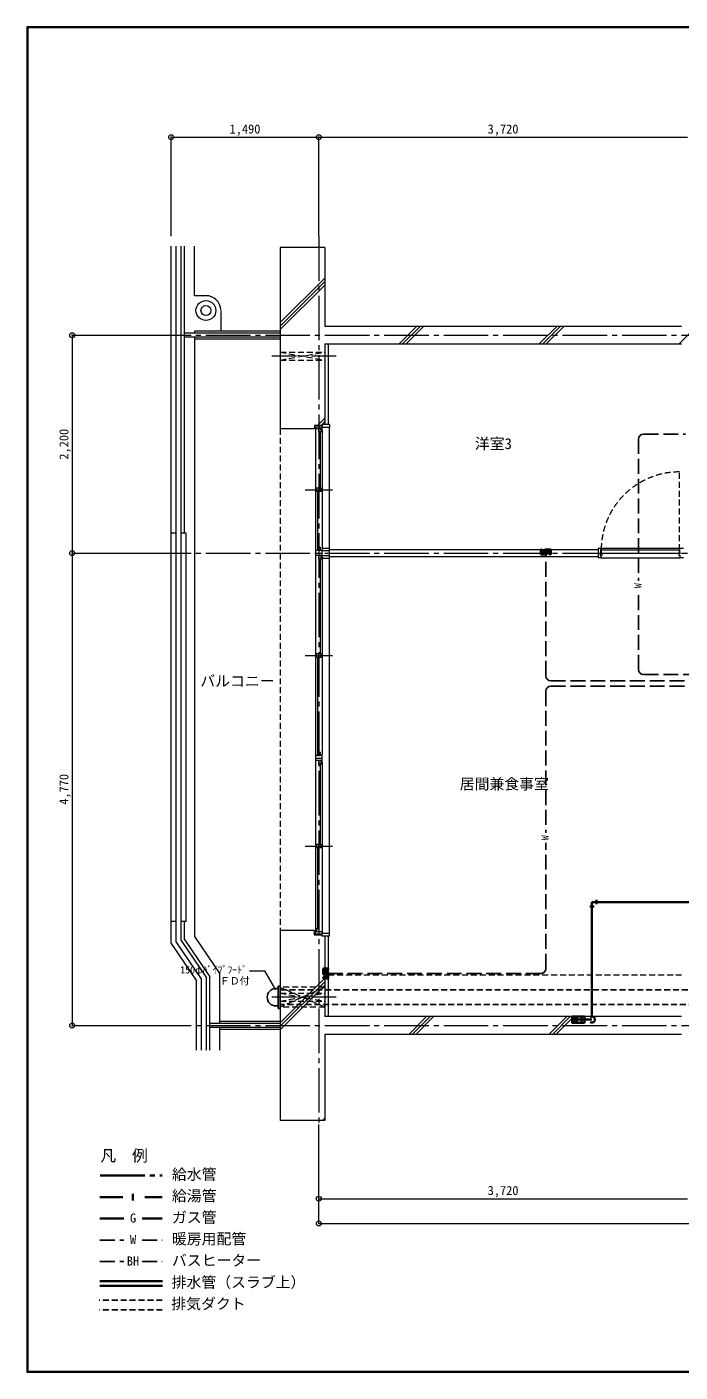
# Model space of a CAD drawing. Units: millimetres at full size, sheet at 1:50. Extents: x -9674 to 9699, y -6794 to 6791.
# Drawn here: x -9674 to -3081, y -6794 to 6791 of the extents above; entities that cross this region are included whole.
import ezdxf
from ezdxf.enums import TextEntityAlignment as Align

# ---------------------------------------------------------------- set-up
doc = ezdxf.new("R2010")
doc.units = ezdxf.units.MM
doc.header["$LTSCALE"] = 50
doc.header["$PDMODE"] = 32
doc.header["$PDSIZE"] = 50
for name, pattern in [('CHAIN1', [8, 5, -1, 1, -1]), ('CHAIN2', [12, 9, -1, 1, -1]), ('DASHED1', [1.8, 1.2, -0.6]), ('DASHED3', [4, 3, -1])]:
    doc.linetypes.add(name, pattern=pattern)
for name, color, linetype, lineweight in [('0-0_図面枠', 7, 'Continuous', 9), ('1-0_芯', 134, 'CHAIN2', 9), ('1-1_躯体', 134, 'Continuous', 9), ('1-2_間仕切', 134, 'Continuous', 9), ('1-3_建具', 134, 'Continuous', 9), ('1-6_ﾊﾞﾙｺﾆｰ・階段', 134, 'Continuous', 9), ('1-7_その他', 134, 'DASHED1', 9), ('1-8_ハッチ', 134, 'Continuous', 9), ('1-B_寸法', 134, 'Continuous', 9), ('1-C_梁', 134, 'DASHED1', 9), ('2-0_芯', 3, 'Continuous', 35), ('2-2', 5, 'DASHED3', 25), ('2-3_建具', 4, 'Continuous', 35), ('2-7_その他', 2, 'Continuous', 25), ('2-9_金物', 1, 'CHAIN2', 35), ('2-A_文字', 6, 'Continuous', 35), ('2-C', 2, 'DASHED1', 25)]:
    doc.layers.add(name, color=color, linetype=linetype, lineweight=lineweight)
doc.layers.add('1-A_文字', color=134, linetype='Continuous')
doc.layers.add('2-F_補助線', color=7, linetype='Continuous')
doc.styles.add('ＭＳ ゴシック', font='')
doc.styles.get('ＭＳ ゴシック').set_extended_font_data('MS Gothic')

msp = doc.modelspace()

# ---------------------------------------------------------------- linework, layer by layer
at = {"layer": '0-0_図面枠'}
for p, q in [((-9673.92, 6791.43), (-9673.92, -6793.93)), ((-9672.16, 6789.66), (-9672.16, -6792.16)), ((9697.16, 6789.66), (-9672.16, 6789.66)), ((-9670.4, 6787.9), (-9670.4, -6790.4)), ((9695.4, 6787.9), (-9670.4, 6787.9)), ((-9668.64, -6788.64), (-9668.64, 6786.14)), ((-9668.64, 6786.14), (9693.64, 6786.14)), ((-9666.87, 6784.38), (-9666.87, -6786.88)), ((9691.87, 6784.38), (-9666.87, 6784.38)), ((-9665.11, 6782.61), (-9665.11, -6785.11)), ((9690.11, 6782.61), (-9665.11, 6782.61)), ((-9663.35, 6780.85), (-9663.35, -6783.35)), ((9688.35, 6780.85), (-9663.35, 6780.85)), ((-9672.16, -6792.16), (9697.16, -6792.16)), ((-9670.4, -6790.4), (9695.4, -6790.4)), ((9693.64, -6788.64), (-9668.64, -6788.64)), ((-9666.87, -6786.88), (9691.87, -6786.88)), ((-9665.11, -6785.11), (9690.11, -6785.11)), ((-9663.35, -6783.35), (9688.35, -6783.35)), ((-9673.92, -6793.93), (9698.92, -6793.93))]:
    msp.add_line(p, q, dxfattribs=at)
msp.add_lwpolyline([(9698.92, -6793.93), (9698.92, 6791.43), (-9673.92, 6791.43)], dxfattribs=at)
at = {"layer": '1-0_芯'}
for p, q in [((-6727.33, 4677.08), (-6727.33, -4292.92)), ((-8467.33, 3677.08), (8542.67, 3677.08)), ((-8467.33, 1477.08), (-3007.33, 1477.08)), ((-8467.33, -3292.92), (8542.67, -3292.92))]:
    msp.add_line(p, q, dxfattribs=at)
at = {"layer": '1-1_躯体'}
for p, q in [((-6667.33, 4562.08), (-7117.33, 4562.08)), ((-7117.33, 4562.08), (-7117.33, 2732.08)), ((-6667.33, 4562.08), (-6667.33, 3767.08)), ((-3067.33, 3767.08), (-6667.33, 3767.08)), ((-3067.33, 3587.08), (-6667.33, 3587.08)), ((-6667.33, 3587.08), (-6667.33, 2777.08)), ((-6772.33, 2732.08), (-7117.33, 2732.08)), ((-6692.33, 2767.08), (-6772.33, 2767.08)), ((-6772.33, 2767.08), (-6772.33, 2732.08)), ((-6772.33, -2332.92), (-7117.33, -2332.92)), ((-7117.33, -2332.92), (-7117.33, -4252.92)), ((-6772.33, -2382.92), (-6772.33, -2332.92)), ((-6692.33, -2382.92), (-6772.33, -2382.92)), ((-6667.33, -2392.92), (-6667.33, -3202.92)), ((-3067.33, -3202.92), (-6667.33, -3202.92)), ((-3067.33, -3382.92), (-6667.33, -3382.92)), ((-6667.33, -3382.92), (-6667.33, -4252.92)), ((-6667.33, -4252.92), (-7117.33, -4252.92))]:
    msp.add_line(p, q, dxfattribs=at)
at = {"layer": '1-2_間仕切'}
for p, q in [((-6620.33, 1512.08), (-3907.33, 1512.08)), ((-6620.33, 1442.08), (-3907.33, 1442.08))]:
    msp.add_line(p, q, dxfattribs=at)
at = {"layer": '1-3_建具'}
for p, q in [((-6762.33, 2752.08), (-6762.33, 2717.08)), ((-6762.33, 2752.08), (-6692.33, 2752.08)), ((-6692.33, 2732.08), (-6762.33, 2732.08)), ((-6762.33, 2717.08), (-6762.33, 1517.08)), ((-6727.33, 2697.08), (-6727.33, 2732.08)), ((-6703.33, 2697.08), (-6703.33, 2732.08)), ((-6692.33, 2717.08), (-6692.33, 2752.08)), ((-6692.33, 2717.08), (-6692.33, 1517.08)), ((-6620.33, -2362.92), (-6620.33, 2747.08)), ((-6703.33, 2697.08), (-6727.33, 2697.08)), ((-6715.33, 2697.08), (-6715.33, 2134.58)), ((-6865.81, 2117.08), (-6588.85, 2117.08)), ((-6751.33, 2099.58), (-6751.33, 2134.58)), ((-6703.33, 2099.58), (-6751.33, 2099.58)), ((-6739.33, 2099.58), (-6739.33, 1537.08)), ((-6727.33, 2099.58), (-6727.33, 2134.58)), ((-6762.33, 1517.08), (-6762.33, 1437.08)), ((-6692.33, 1502.08), (-6762.33, 1502.08)), ((-6715.33, 1537.08), (-6739.33, 1537.08)), ((-6739.33, 1537.08), (-6739.33, 1502.08)), ((-6715.33, 1537.08), (-6715.33, 1502.08)), ((-6692.33, 1527.08), (-6620.33, 1527.08)), ((-6692.33, 1437.08), (-6692.33, 1517.08)), ((-6692.33, 1502.08), (-6620.33, 1502.08)), ((-3882.33, 1524.58), (-3907.33, 1524.58)), ((-3907.33, 1524.58), (-3907.33, 1429.58)), ((-3082.33, 1524.58), (-3882.33, 1524.58)), ((-3882.33, 1472.08), (-3882.33, 1524.58)), ((-3877.33, 1507.08), (-3877.33, 1477.08)), ((-3087.33, 1507.08), (-3877.33, 1507.08)), ((-3087.33, 1477.08), (-3087.33, 1507.08)), ((-3047.33, 1524.58), (-3082.33, 1524.58)), ((-3082.33, 1472.08), (-3082.33, 1524.58)), ((-6762.33, 1477.08), (-6692.33, 1477.08)), ((-6692.33, 1452.08), (-6762.33, 1452.08)), ((-6762.33, 1437.08), (-6762.33, -552.92)), ((-6727.33, 1417.08), (-6727.33, 1452.08)), ((-6703.33, 1417.08), (-6727.33, 1417.08)), ((-6715.33, 1417.08), (-6715.33, 459.58)), ((-6703.33, 1417.08), (-6703.33, 1452.08)), ((-6692.33, 1452.08), (-6620.33, 1452.08)), ((-6692.33, 1437.08), (-6692.33, -552.92)), ((-6692.33, 1427.08), (-6620.33, 1427.08)), ((-3882.33, 1429.58), (-3907.33, 1429.58)), ((-3887.33, 1472.08), (-3887.33, 1452.08)), ((-3887.33, 1472.08), (-3872.33, 1472.08)), ((-3887.33, 1452.08), (-3872.33, 1452.08)), ((-3882.33, 1452.08), (-3882.33, 1429.58)), ((-3882.33, 1429.58), (-3082.33, 1429.58)), ((-3877.33, 1477.08), (-3087.33, 1477.08)), ((-3872.33, 1472.08), (-3872.33, 1452.08)), ((-3092.33, 1472.08), (-3092.33, 1452.08)), ((-3077.33, 1472.08), (-3092.33, 1472.08)), ((-3092.33, 1452.08), (-3077.33, 1452.08)), ((-3082.33, 1452.08), (-3082.33, 1429.58)), ((-3047.33, 1429.58), (-3082.33, 1429.58)), ((-6865.81, 442.08), (-6588.85, 442.08)), ((-6751.33, 424.58), (-6751.33, 459.58)), ((-6703.33, 424.58), (-6751.33, 424.58)), ((-6739.33, 424.58), (-6739.33, -532.92)), ((-6727.33, 424.58), (-6727.33, 459.58)), ((-6715.33, -532.92), (-6739.33, -532.92)), ((-6739.33, -532.92), (-6739.33, -567.92)), ((-6715.33, -532.92), (-6715.33, -567.92)), ((-6762.33, -552.92), (-6762.33, -632.92)), ((-6692.33, -567.92), (-6762.33, -567.92)), ((-6762.33, -592.92), (-6692.33, -592.92)), ((-6692.33, -617.92), (-6762.33, -617.92)), ((-6762.33, -632.92), (-6762.33, -2332.92)), ((-6727.33, -652.92), (-6727.33, -617.92)), ((-6703.33, -652.92), (-6727.33, -652.92)), ((-6715.33, -652.92), (-6715.33, -1465.42)), ((-6703.33, -652.92), (-6703.33, -617.92)), ((-6692.33, -632.92), (-6692.33, -552.92)), ((-6692.33, -632.92), (-6692.33, -2332.92)), ((-6865.81, -1482.92), (-6588.85, -1482.92)), ((-6751.33, -1500.42), (-6751.33, -1465.42)), ((-6727.33, -1500.42), (-6727.33, -1465.42)), ((-6703.33, -1500.42), (-6751.33, -1500.42)), ((-6739.33, -1500.42), (-6739.33, -2312.92)), ((-6762.33, -2367.92), (-6762.33, -2332.92)), ((-6692.33, -2347.92), (-6762.33, -2347.92)), ((-6762.33, -2367.92), (-6692.33, -2367.92)), ((-6751.33, -2312.92), (-6727.33, -2312.92)), ((-6751.33, -2312.92), (-6751.33, -2347.92)), ((-6727.33, -2312.92), (-6727.33, -2347.92)), ((-6692.33, -2332.92), (-6692.33, -2367.92)), ((-6692.33, -2392.92), (-6692.33, -2362.92)), ((-6620.33, -2392.92), (-6692.33, -2392.92))]:
    msp.add_line(p, q, dxfattribs=at)
at = {"layer": '1-3_建具', "linetype": 'DASHED1'}
msp.add_line((-3087.33, 1507.08), (-3087.33, 2297.08), dxfattribs=at)
at = {"layer": '1-3_建具'}
for points in [[(-6620.33, 2777.08), (-6620.33, 2747.08), (-6692.33, 2747.08)], [(-6620.33, 2777.08), (-6692.33, 2777.08), (-6692.33, 2747.08)], [(-6703.33, 2099.58), (-6703.33, 2134.58), (-6751.33, 2134.58)], [(-6703.33, 424.58), (-6703.33, 459.58), (-6751.33, 459.58)], [(-6703.33, -1500.42), (-6703.33, -1465.42), (-6751.33, -1465.42)], [(-6620.33, -2392.92), (-6620.33, -2362.92), (-6692.33, -2362.92)]]:
    msp.add_lwpolyline(points, dxfattribs=at)
at = {"layer": '1-3_建具', "linetype": 'DASHED1'}
msp.add_arc((-3087.33, 1507.08), 790, 90, 180, dxfattribs=at)
at = {"layer": '1-6_ﾊﾞﾙｺﾆｰ・階段'}
for p, q in [((-8217.33, -2466.92), (-8217.33, 4577.08)), ((-8167.33, -2451.57), (-8167.33, 4577.08)), ((-8117.33, -2436.21), (-8117.33, 4577.08)), ((-8082.33, 1677.08), (-8082.33, 4577.08)), ((-7982.33, 4077.08), (-7982.33, 4577.08)), ((-7867.33, 4077.08), (-7982.33, 4077.08)), ((-7717.33, 3927.08), (-7717.33, 3717.08)), ((-7117.33, 3697.08), (-8082.33, 3697.08)), ((-7117.33, 3717.08), (-7982.33, 3717.08)), ((-7982.33, 3717.08), (-7982.33, 3697.08)), ((-7117.33, 3657.08), (-8082.33, 3657.08)), ((-7982.33, 3657.08), (-7982.33, -2394.75)), ((-7117.33, 3637.08), (-7982.33, 3637.08)), ((-8167.33, 1677.08), (-8217.33, 1677.08)), ((-8067.33, 1677.08), (-8117.33, 1677.08)), ((-8067.33, -2242.92), (-8067.33, 1677.08)), ((-8167.33, -2242.92), (-8217.33, -2242.92)), ((-8067.33, -2242.92), (-8117.33, -2242.92)), ((-8082.33, -2425.46), (-8082.33, -2242.92)), ((-8117.33, -2436.21), (-7862.33, -2812.21)), ((-8082.33, -2425.46), (-7827.33, -2801.46)), ((-7982.33, -2394.75), (-7727.33, -2770.75)), ((-8217.33, -2466.92), (-7962.33, -2842.92)), ((-8167.33, -2451.57), (-7912.33, -2827.57)), ((-7962.33, -3544.21), (-7962.33, -2842.92)), ((-7912.33, -3544.21), (-7912.33, -2827.57)), ((-7862.33, -3544.21), (-7862.33, -2812.21)), ((-7827.33, -3544.21), (-7827.33, -2801.46)), ((-7727.33, -3272.92), (-7727.33, -2770.75)), ((-7117.33, -3252.92), (-7727.33, -3252.92)), ((-7117.33, -3272.92), (-7827.33, -3272.92)), ((-7117.33, -3312.92), (-7827.33, -3312.92)), ((-7727.33, -3544.21), (-7727.33, -3312.92)), ((-7117.33, -3332.92), (-7727.33, -3332.92))]:
    msp.add_line(p, q, dxfattribs=at)
for radius in [100, 50]:
    msp.add_circle((-7867.33, 3927.08), radius, dxfattribs=at)
msp.add_arc((-7867.33, 3927.08), 150, 2.22671, 90, dxfattribs=at)
at = {"layer": '1-7_その他', "linetype": 'CHAIN1'}
for p, q in [((-6552.33, 3467.08), (-7217.33, 3467.08)), ((-6552.33, -3007.92), (-7217.33, -3007.92))]:
    msp.add_line(p, q, dxfattribs=at)
at = {"layer": '1-7_その他'}
for p, q in [((-7117.33, 3507.08), (-6667.33, 3427.08)), ((-7117.33, 3427.08), (-6667.33, 3507.08)), ((-7117.33, 3507.08), (-6667.33, 3507.08)), ((-7117.33, 3427.08), (-6667.33, 3427.08)), ((-6667.33, -2907.92), (-7117.33, -2907.92)), ((-6667.33, -2907.92), (-7117.33, -3108.3)), ((-6667.33, -3107.92), (-7117.33, -2909.09)), ((-7117.33, -2967.92), (-6667.33, -3047.92)), ((-7117.33, -3047.92), (-6667.33, -2967.92)), ((-7117.33, -2967.92), (-6667.33, -2967.92)), ((-7117.33, -3047.92), (-6667.33, -3047.92)), ((-6667.33, -3107.92), (-7117.33, -3107.92))]:
    msp.add_line(p, q, dxfattribs=at)
at = {"layer": '1-8_ハッチ'}
for p, q in [((-7117.33, 3804.52), (-6667.33, 4254.52)), ((-7117.33, 3769.16), (-6667.33, 4219.16)), ((-7117.33, 3733.81), (-6667.33, 4183.81)), ((-3092.13, 3587.08), (-2617.33, 4061.88)), ((-5920.56, 3587.08), (-5740.56, 3767.08)), ((-5885.2, 3587.08), (-5705.2, 3767.08)), ((-5849.84, 3587.08), (-5669.84, 3767.08)), ((-4506.34, 3587.08), (-4326.34, 3767.08)), ((-4470.99, 3587.08), (-4290.99, 3767.08)), ((-4435.63, 3587.08), (-4255.63, 3767.08)), ((-6632.33, 3587.08), (-6632.33, 2777.08)), ((-6775.56, 2732.08), (-6772.33, 2735.3)), ((-6740.56, 2767.08), (-6667.33, 2840.3)), ((-6705.2, 2767.08), (-6667.33, 2804.95)), ((-6632.33, -2392.92), (-6632.33, -3202.92)), ((-7117.33, -3266.55), (-6667.33, -2816.55)), ((-7117.33, -3301.9), (-6667.33, -2851.9)), ((-7117.33, -3337.26), (-6667.33, -2887.26)), ((-5819.49, -3382.92), (-5639.49, -3202.92)), ((-5784.13, -3382.92), (-5604.13, -3202.92)), ((-5748.78, -3382.92), (-5568.78, -3202.92)), ((-4405.27, -3382.92), (-4225.27, -3202.92)), ((-4369.92, -3382.92), (-4189.92, -3202.92)), ((-4334.56, -3382.92), (-4154.56, -3202.92)), ((-6689.49, -4252.92), (-6667.33, -4230.76))]:
    msp.add_line(p, q, dxfattribs=at)
at = {"layer": '1-B_寸法'}
for p, q in [((-8217.33, 4677.08), (-8217.33, 5677.08)), ((-8217.33, 5677.08), (-6727.33, 5677.08)), ((-6727.33, 4677.08), (-6727.33, 5677.08)), ((-6727.33, 5677.08), (-3007.33, 5677.08)), ((-9217.33, 3677.08), (-8467.33, 3677.08)), ((-9217.33, 3677.08), (-9217.33, 1477.08)), ((-9217.33, 1477.08), (-8467.33, 1477.08)), ((-9217.33, 1477.08), (-9217.33, -3292.92)), ((-9217.33, -3292.92), (-8467.33, -3292.92)), ((-6727.33, -5292.92), (-6727.33, -4292.92)), ((-6727.33, -5042.92), (-3007.33, -5042.92)), ((-6727.33, -5292.92), (6772.67, -5292.92))]:
    msp.add_line(p, q, dxfattribs=at)
for p in [(-8217.33, 5677.08), (-6727.33, 5677.08), (-9217.33, 3677.08), (-9217.33, 1477.08), (-9217.33, -3292.92), (-6727.33, -5042.92), (-6727.33, -5292.92)]:
    msp.add_point(p, dxfattribs=at)
at = {"layer": '1-C_梁'}
for p, q in [((-7117.33, 2732.08), (-7117.33, -2332.92)), ((-6632.33, -2782.92), (-3067.33, -2782.92))]:
    msp.add_line(p, q, dxfattribs=at)
at = {"layer": '2-0_芯'}
for p, q in [((-8938.03, -5876.3), (-8303.88, -5876.3)), ((-8938.03, -5922.12), (-8303.88, -5922.12))]:
    msp.add_line(p, q, dxfattribs=at)
at = {"layer": '2-2'}
for p, q in [((-3499.89, 2628.33), (-3499.89, 1197.92)), ((-3449.89, 2678.33), (-3027.33, 2678.33)), ((-4436.78, 237.83), (-4436.78, 1462.08)), ((-3499.89, 300.94), (-3499.89, 1097.92)), ((-4386.78, 187.83), (-2251.13, 187.83)), ((-3449.89, 250.94), (-2018.44, 250.94)), ((-4436.78, 82.87), (-4436.78, -1347.54)), ((-4386.78, 132.87), (-2136.77, 132.87)), ((-4436.78, -2718.62), (-4436.78, -1447.54)), ((-4486.78, -2768.62), (-6632.33, -2768.62)), ((-8936.39, -5461.4), (-8694.52, -5461.4)), ((-8510.6, -5461.4), (-8310.08, -5461.4)), ((-8936.39, -5678.61), (-8694.52, -5678.61)), ((-8510.6, -5678.61), (-8310.08, -5678.61))]:
    msp.add_line(p, q, dxfattribs=at)
at = {"layer": '2-2', "color": 4, "linetype": 'DASHED1', "lineweight": 35}
for p, q in [((-4486.78, 1462.08), (-4386.78, 1512.08)), ((-4486.78, 1512.08), (-4386.78, 1462.08)), ((-4386.78, 1512.08), (-4486.78, 1512.08)), ((-4486.78, 1512.08), (-4486.78, 1462.08)), ((-4386.78, 1512.08), (-4386.78, 1462.08)), ((-4486.78, 1462.08), (-4386.78, 1462.08)), ((-6632.33, -2818.62), (-6682.33, -2718.62)), ((-6682.33, -2818.62), (-6632.33, -2718.62)), ((-6682.33, -2718.62), (-6632.33, -2718.62)), ((-6682.33, -2718.62), (-6682.33, -2818.62)), ((-6682.33, -2818.62), (-6632.33, -2818.62)), ((-6632.33, -2818.62), (-6632.33, -2718.62))]:
    msp.add_line(p, q, dxfattribs=at)
at = {"layer": '2-2', "color": 4, "linetype": 'Continuous', "lineweight": 35}
for p, q in [((-8936.39, -5244.2), (-8694.52, -5244.2)), ((-8510.6, -5244.2), (-8310.08, -5244.2))]:
    msp.add_line(p, q, dxfattribs=at)
at = {"layer": '2-2', "linetype": 'Continuous'}
for centre, start, end in [((-3449.89, 2628.33), 90, 180), ((-3449.89, 300.94), 180, 270), ((-4386.78, 237.83), 180, 270), ((-4386.78, 82.87), 90, 180), ((-4486.78, -2718.62), 270, 0)]:
    msp.add_arc(centre, 50, start, end, dxfattribs=at)
at = {"layer": '2-2'}
msp.add_arc((-4486.78, -2718.62), 50, 270, 0, dxfattribs=at)
at = {"layer": '2-2', "color": 150}
for points in [[(-4486.78, 1512.08), (-4386.78, 1512.08), (-4486.78, 1462.08), (-4386.78, 1462.08)], [(-6682.33, -2818.62), (-6682.33, -2718.62), (-6632.33, -2818.62), (-6632.33, -2718.62)]]:
    msp.add_solid(points, dxfattribs=at)
at = {"layer": '2-3_建具'}
for p, q in [((-3926.15, -2068.26), (-3926.15, -2025.06)), ((-3948.85, -2090.95), (-3992.05, -2090.95)), ((-3970.45, -2046.66), (-2808.76, -2046.66)), ((-3970.45, -3203.83), (-3970.45, -2046.66)), ((-4153.08, -3239.29), (-4128.63, -3214.84)), ((-4152.93, -3228.53), (-4139.39, -3214.99)), ((-4149.58, -3246.39), (-4121.52, -3218.34)), ((-4143.95, -3251.37), (-4116.54, -3223.96)), ((-4136.02, -3254.04), (-4113.87, -3231.9)), ((-4120.73, -3249.36), (-4118.56, -3247.19)), ((-4057.36, -3234.17), (-4113.74, -3234.17)), ((-4077.36, -3254.17), (-4077.36, -3214.17)), ((-4046.1, -3234.17), (-3970.45, -3234.17))]:
    msp.add_line(p, q, dxfattribs=at)
msp.add_lwpolyline([(-4171.1, -3202.92), (-4171.1, -3265.42), (-4046.1, -3265.42), (-4046.1, -3202.92)], close=True, dxfattribs=at)
msp.add_circle((-4133.74, -3234.17), 20, dxfattribs=at)
msp.add_arc((-3970.45, -3234.17), 30.34, 235.151, 129.51, dxfattribs=at)
at = {"layer": '2-7_その他', "color": 7, "lineweight": 9}
for p in [(-7425.95, -2741.15), (-7160.63, -2932.93)]:
    msp.add_line(p, (-7271.35, -2741.15), dxfattribs=at)
at = {"layer": '2-7_その他'}
for p, q in [((-7161.33, -2920.42), (-7137.33, -2920.42)), ((-7137.33, -2895.55), (-7117.33, -2895.55)), ((-7137.33, -3120.55), (-7137.33, -2895.55)), ((-7137.33, -3108.05), (-7137.33, -2908.05)), ((-7117.33, -3120.55), (-7117.33, -2895.55)), ((-7161.33, -3095.42), (-7137.33, -3095.42)), ((-7137.33, -3120.55), (-7117.33, -3120.55))]:
    msp.add_line(p, q, dxfattribs=at)
msp.add_arc((-7161.33, -3007.92), 87.5, 90, 270, dxfattribs=at)
at = {"layer": '2-9_金物'}
msp.add_line((-8933.22, -4809.79), (-8307.58, -4809.79), dxfattribs=at)
at = {"layer": '2-A_文字'}
for p, q in [((-8603.97, -5061.41), (-8603.97, -4992.58)), ((-8936.39, -5026.99), (-8705.48, -5026.99)), ((-8483.97, -5026.99), (-8310.08, -5026.99))]:
    msp.add_line(p, q, dxfattribs=at)
at = {"layer": '2-C'}
for p, q in [((-1022.33, -2932.92), (-7117.33, -2932.92)), ((-952.33, -3082.92), (-7117.33, -3082.92)), ((-8307.14, -6066.41), (-8944.46, -6066.41)), ((-8307.14, -6166.41), (-8942.19, -6166.41))]:
    msp.add_line(p, q, dxfattribs=at)

# ---------------------------------------------------------------- texts
at = {"layer": '1-A_文字', "style": 'ＭＳ ゴシック'}
for s, p in [('洋室3', (-5153.26, 2494.59)), ('バルコニー', (-7923.71, 97.48)), ('居間兼食事室', (-5305.41, -942.04))]:
    msp.add_text(s, height=110, dxfattribs=at).set_placement(p, align=Align.BOTTOM_LEFT)
at = {"layer": '1-B_寸法', "style": 'ＭＳ ゴシック'}
for s, p in [('1,490', (-7628.58, 5687.08)), ('3,720', (-5023.58, 5687.08)), ('3,720', (-5023.58, -5032.92))]:
    msp.add_text(s, height=91.64, dxfattribs=at).set_placement(p, align=Align.BOTTOM_LEFT)
for s, p in [('2,200', (-9227.33, 2420.83)), ('4,770', (-9227.33, -1064.17))]:
    msp.add_text(s, height=91.64, rotation=90, dxfattribs=at).set_placement(p, align=Align.BOTTOM_LEFT)
at = {"layer": '2-2', "color": 7, "style": 'ＭＳ ゴシック'}
for p in [(-3449.89, 1122.92), (-4386.78, -1422.54)]:
    msp.add_text('W', height=73.31, rotation=90, dxfattribs=at).set_placement(p, align=Align.BOTTOM_LEFT)
for s, p in [('G', (-8633.81, -5311.22)), ('W', (-8633.81, -5528.43)), ('BH', (-8665.06, -5745.63))]:
    msp.add_text(s, height=91.64, dxfattribs=at).set_placement(p, align=Align.BOTTOM_LEFT)
at = {"layer": '2-7_その他', "color": 7, "style": 'ＭＳ ゴシック'}
for s, p in [('150φﾊﾟｲﾌﾟﾌｰﾄﾞ', (-8126.57, -2790.09)), ('ＦＤ付', (-7726.57, -2902.09))]:
    msp.add_text(s, height=73.31, dxfattribs=at).set_placement(p, align=Align.BOTTOM_LEFT)
at = {"layer": '2-F_補助線', "style": 'ＭＳ ゴシック'}
for s, height, p in [('凡\u3000例', 117.3, (-8933.22, -4701.51)), ('給水管', 110, (-8210.36, -4884.79)), ('給湯管', 110, (-8210.36, -5101.99)), ('ガス管', 110, (-8210.36, -5319.2)), ('暖房用配管', 110, (-8210.36, -5536.4)), ('バスヒーター', 110, (-8210.36, -5753.61)), ('排水管（スラブ上）', 110, (-8213.53, -5974.21)), ('排気ダクト', 110, (-8216.69, -6191.41))]:
    msp.add_text(s, height=height, dxfattribs=at).set_placement(p, align=Align.BOTTOM_LEFT)

doc.saveas('drawing.dxf')
